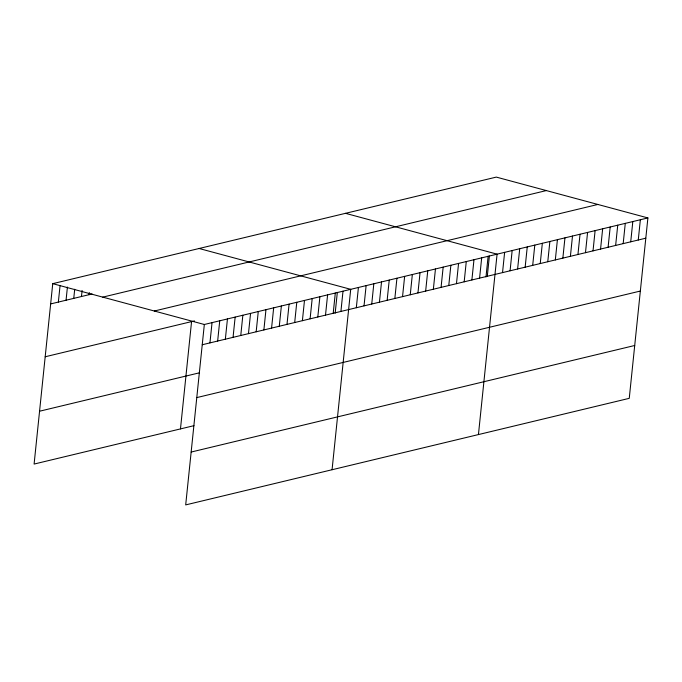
<?xml version="1.0" encoding="UTF-8"?>
<svg xmlns="http://www.w3.org/2000/svg" width="682" height="682" viewBox="0 0 682 682"><rect width="100%" height="100%" fill="white"/><g stroke="black" fill="none" stroke-linecap="round" stroke-linejoin="round"><path stroke-width="1.02" d="M647.9 217.933L204.336 324.487L185.692 504.902L629.256 398.339L647.9 217.933L496.308 177.098L52.744 283.661L34.1 464.067L193.961 425.67M58.354 302.075L60.033 285.86M66.06 300.225L67.416 287.054M73.758 298.375L74.705 289.253M81.465 296.525L82.096 290.438M89.171 294.675L89.376 292.646M180.474 428.91L191.565 321.606M209.945 342.901L212.042 322.637M217.652 341.051L219.74 320.787M225.35 339.201L227.447 318.937M233.056 337.351L235.154 317.087M240.763 335.501L242.852 315.229M248.461 333.651L250.558 313.379M256.168 331.802L258.265 311.529M263.874 329.952L265.963 309.679M271.572 328.093L273.67 307.829M279.279 326.243L281.376 305.979M286.986 324.393L289.083 304.129M294.692 322.543L296.781 302.279M302.39 320.693L304.487 300.43M310.097 318.844L312.194 298.58M317.803 316.994L319.892 296.73M325.502 315.144L327.599 294.871M333.208 313.294L335.305 293.021M335.177 313.174L337.326 292.382M340.915 311.444L343.003 291.171M332.066 469.736L350.71 289.321L199.118 248.495M356.319 307.735L358.417 287.472M364.026 305.886L366.123 285.622M371.733 304.036L373.821 283.772M379.431 302.186L381.528 281.922M387.137 300.336L389.234 280.072M394.844 298.486L396.933 278.222M402.542 296.636L404.639 276.372M410.249 294.786L412.346 274.514M417.955 292.936L420.044 272.664M425.653 291.086L427.75 270.814M433.36 289.236L435.457 268.964M441.066 287.378L443.164 267.114M448.773 285.528L450.862 265.264M456.471 283.678L458.568 263.414M464.178 281.828L466.275 261.564M471.884 279.978L473.973 259.714M479.582 278.128L481.68 257.864M485.993 276.943L488.142 256.159M487.289 276.278L489.386 256.014M478.44 434.57L497.084 254.156L345.501 213.33M502.532 272.612L504.629 252.349M510.076 270.805L512.165 250.533M517.612 268.989L519.71 248.725M525.157 267.182L527.254 246.918M532.693 265.366L534.79 245.102M540.238 263.559L542.335 243.295M547.774 261.743L549.871 241.479M555.318 259.936L557.416 239.672M562.855 258.12L564.952 237.856M570.399 256.313L572.496 236.049M577.944 254.497L580.032 234.233M585.48 252.69L587.577 232.426M593.025 250.874L595.113 230.61M600.561 249.066L602.658 228.802M608.105 247.251L610.194 226.987M615.641 245.443L617.739 225.179M623.186 243.627L625.275 223.364M630.722 241.82L632.819 221.556M638.267 240.013L640.355 219.74M50.647 303.925L92.061 293.976M102.769 297.13L546.333 190.576M154.311 311.018L597.875 204.455M45.191 356.771L194.455 320.915M202.239 344.751L645.803 238.197M39.565 411.22L199.417 372.815M196.783 397.597L640.347 291.043M191.156 452.047L634.72 345.493M52.744 283.661L204.336 324.487"/></g></svg>
